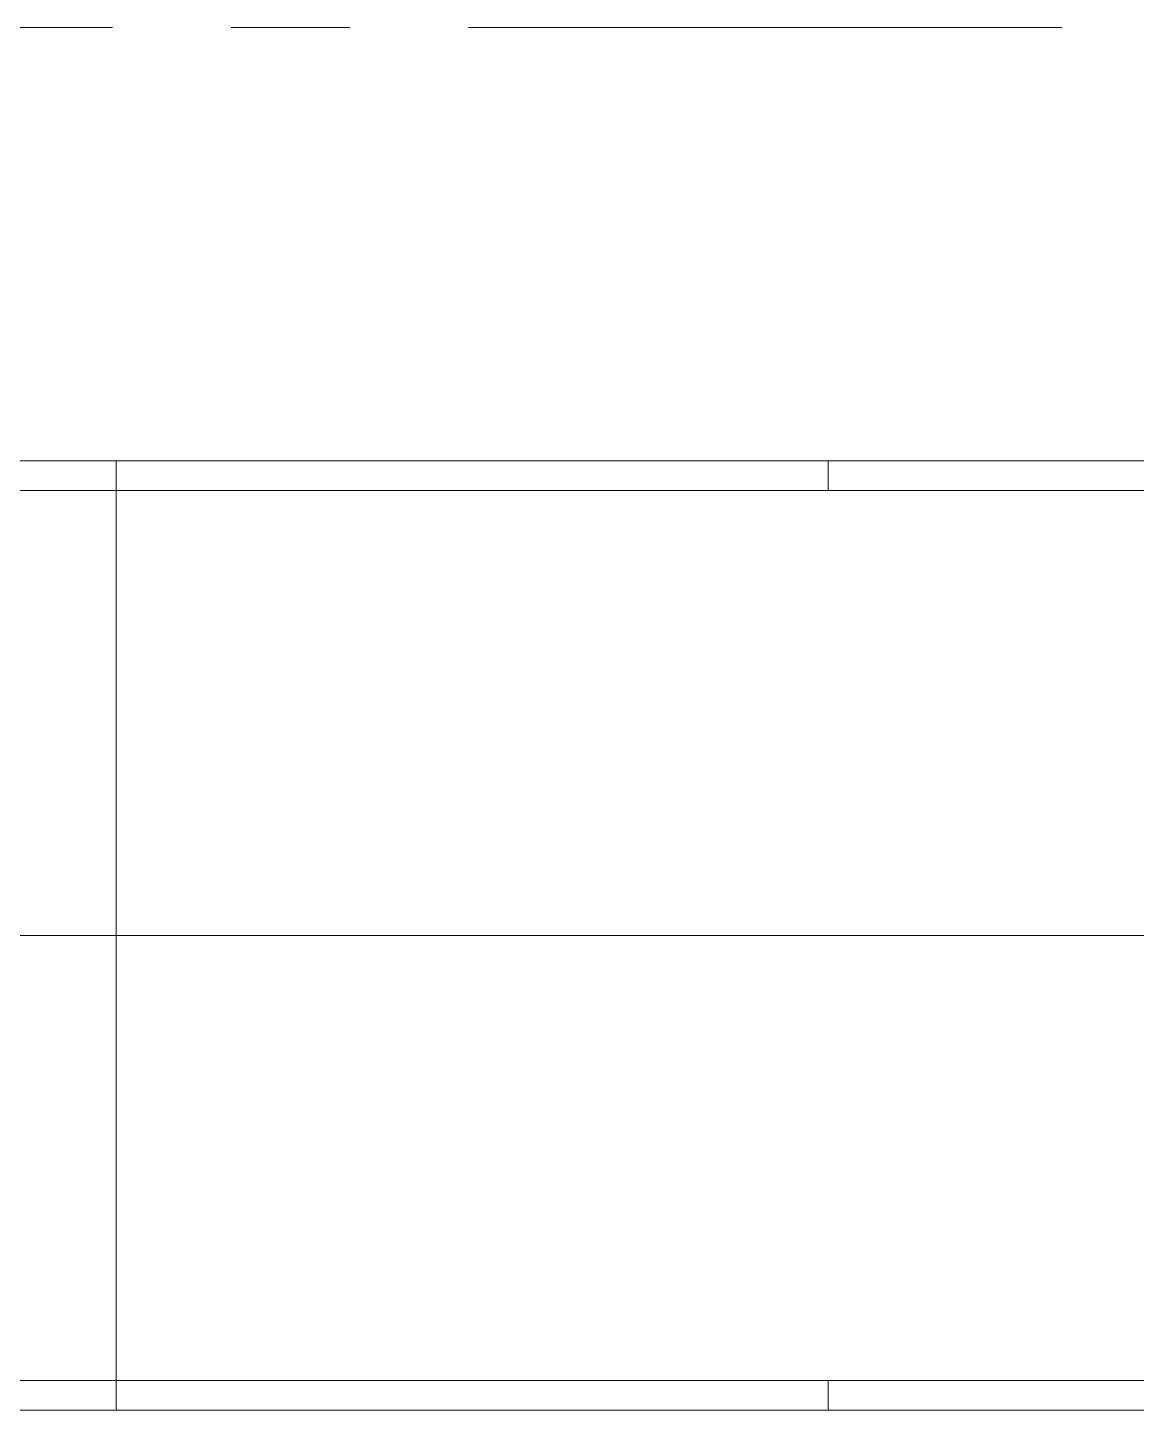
# Model space of a CAD drawing. Header units: inches. Extents: x -19 to 5698, y -728 to 92.
# Drawn here: x 303.395 to 304.33, y 33.242 to 34.407 of the extents above; entities that cross this region are included whole.
import ezdxf

# ---------------------------------------------------------------- set-up
doc = ezdxf.new("R2010")
doc.units = ezdxf.units.IN
doc.header["$MEASUREMENT"] = 0
doc.linetypes.add('Punto & Raya', pattern=[0.65, 0.5, -0.075, 0, -0.075])
doc.layers.add('Interior - Mobiliario', color=7, linetype='Continuous')
doc.layers.add('Marcador - Secciones', color=7, linetype='Continuous')

msp = doc.modelspace()

# ---------------------------------------------------------------- linework, layer by layer
at = {"layer": 'Interior - Mobiliario', "color": 175, "linetype": 'Continuous', "lineweight": 13}
for p, q in [((303.47, 34.0419), (303.47, 34.0169)), ((304.07, 34.0419), (304.07, 34.0169)), ((303.47, 34.0169), (302.27, 34.0169)), ((304.67, 34.0169), (303.47, 34.0169)), ((303.47, 33.2669), (302.27, 33.2669)), ((304.67, 33.2669), (303.47, 33.2669)), ((303.47, 33.2419), (303.47, 33.2669)), ((304.07, 33.2419), (304.07, 33.2669))]:
    msp.add_line(p, q, dxfattribs=at)
at = {"layer": 'Interior - Mobiliario', "color": 175, "linetype": 'Continuous', "lineweight": 13, "flags": 128}
for points in [[(303.47, 34.0419), (302.27, 34.0419), (302.27, 33.6419), (303.47, 33.6419)], [(304.67, 34.0419), (303.47, 34.0419), (303.47, 33.6419), (304.67, 33.6419)], [(303.47, 33.2419), (302.27, 33.2419), (302.27, 33.6419), (303.47, 33.6419)], [(304.67, 33.2419), (303.47, 33.2419), (303.47, 33.6419), (304.67, 33.6419)]]:
    msp.add_lwpolyline(points, close=True, dxfattribs=at)
at = {"layer": 'Marcador - Secciones', "color": 251, "linetype": 'Punto & Raya', "lineweight": 13, "true_color": 0x636466}
msp.add_line((282.1667, 34.4067), (333.4403, 34.4067), dxfattribs=at)

doc.saveas('drawing.dxf')
